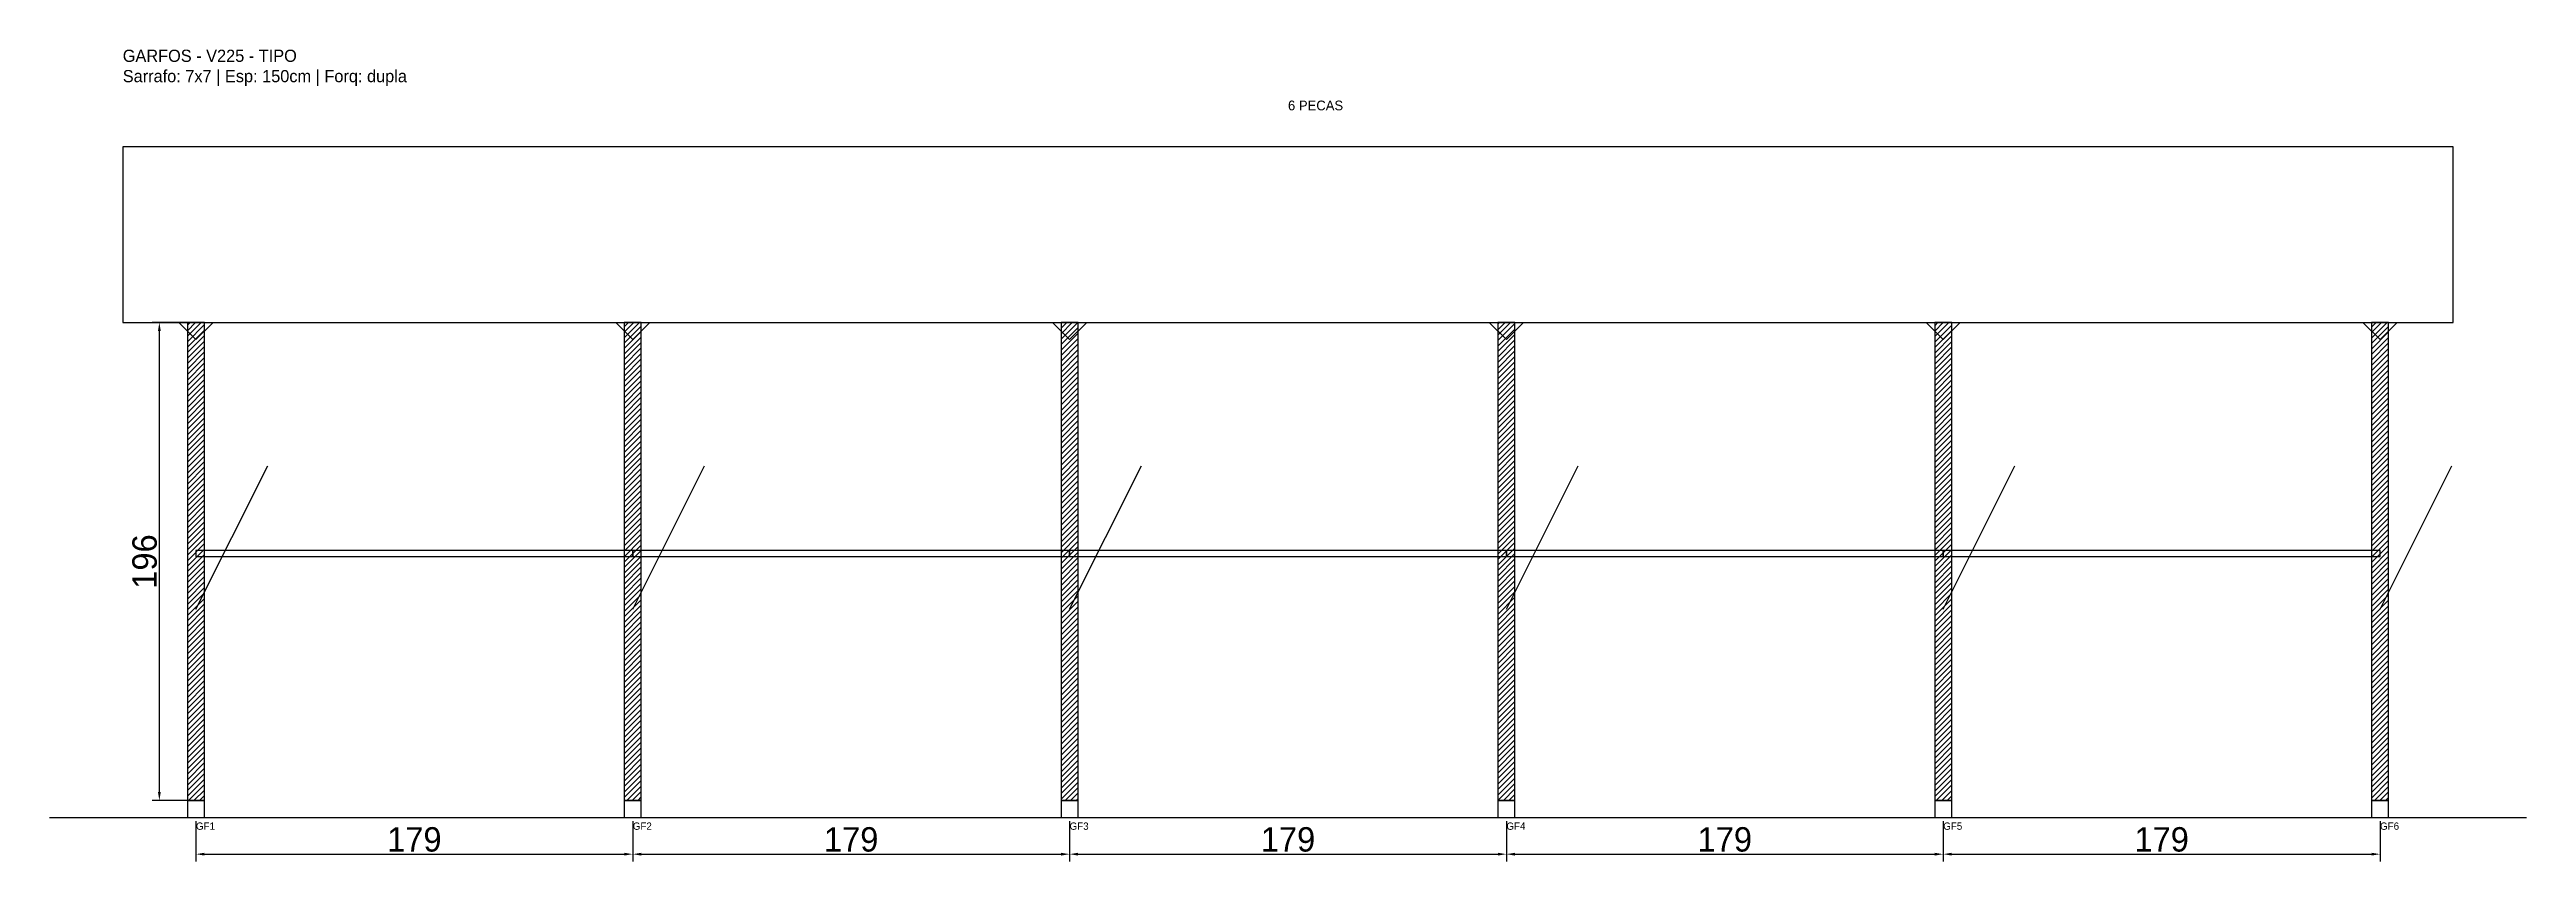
# Model space of a CAD drawing. Header units: metres. Extents: x -30 to 985, y -25 to 308.
import ezdxf

# ---------------------------------------------------------------- set-up
doc = ezdxf.new("R2010")
doc.units = ezdxf.units.M
for name, color, linetype in [('BARRA_ANCORAGEM', 1, 'Continuous'), ('COTA', 241, 'Continuous'), ('GARFOS OK', 3, 'Continuous'), ('NOME DA VIGA', 6, 'Continuous'), ('SARR_7x7', 40, 'Continuous'), ('TIRAS REESCORAMENTO', 252, 'Continuous'), ('VIGAS', 3, 'Continuous')]:
    doc.layers.add(name, color=color, linetype=linetype)
doc.dimstyles.new('EZ DXF', dxfattribs={"dimtxt": 10, "dimasz": 3.5, "dimexe": 3, "dimexo": 1.5, "dimgap": 1, "dimtad": 1, "dimdec": 1, "dimdsep": 46, "dimcen": 2.5, "dimazin": 3, "dimtfac": 1, "dimtmove": 0, "dimatfit": 3})

msp = doc.modelspace()

# ---------------------------------------------------------------- hatches: boundary and pattern name
at = {"layer": 'COTA'}
h = msp.add_hatch(dxfattribs=at)
h.set_pattern_fill('ANSI31', scale=0.5)
h.paths.add_polyline_path([(26.5, 0), (33.5, 0), (33.5, 196), (26.5, 196)])
h = msp.add_hatch(dxfattribs=at)
h.set_pattern_fill('ANSI31', scale=0.5)
h.paths.add_polyline_path([(205.5, 0), (212.5, 0), (212.5, 196), (205.5, 196)])
h = msp.add_hatch(dxfattribs=at)
h.set_pattern_fill('ANSI31', scale=0.5)
h.paths.add_polyline_path([(384.5, 0), (391.5, 0), (391.5, 196), (384.5, 196)])
h = msp.add_hatch(dxfattribs=at)
h.set_pattern_fill('ANSI31', scale=0.5)
h.paths.add_polyline_path([(563.5, 0), (570.5, 0), (570.5, 196), (563.5, 196)])
h = msp.add_hatch(dxfattribs=at)
h.set_pattern_fill('ANSI31', scale=0.5)
h.paths.add_polyline_path([(742.5, 0), (749.5, 0), (749.5, 196), (742.5, 196)])
h = msp.add_hatch(dxfattribs=at)
h.set_pattern_fill('ANSI31', scale=0.5)
h.paths.add_polyline_path([(921.5, 0), (928.5, 0), (928.5, 196), (921.5, 196)])

# ---------------------------------------------------------------- linework, layer by layer
at = {"layer": 'BARRA_ANCORAGEM'}
for p, q in [((30, 78.4), (59.4, 137.2)), ((209, 78.4), (238.4, 137.2)), ((388, 78.4), (417.4, 137.2)), ((567, 78.4), (596.4, 137.2)), ((746, 78.4), (775.4, 137.2)), ((925, 78.4), (954.4, 137.2))]:
    msp.add_line(p, q, dxfattribs=at)
at = {"layer": 'GARFOS OK'}
for p, q in [((30, 189), (23, 196)), ((23, 196), (37, 196)), ((30, 189), (37, 196)), ((209, 189), (202, 196)), ((202, 196), (216, 196)), ((209, 189), (216, 196)), ((388, 189), (381, 196)), ((381, 196), (395, 196)), ((388, 189), (395, 196)), ((567, 189), (560, 196)), ((560, 196), (574, 196)), ((567, 189), (574, 196)), ((746, 189), (739, 196)), ((739, 196), (753, 196)), ((746, 189), (753, 196)), ((925, 189), (918, 196)), ((918, 196), (932, 196)), ((925, 189), (932, 196))]:
    msp.add_line(p, q, dxfattribs=at)
at = {"layer": 'GARFOS OK', "linetype": 'CONTINUOUS'}
msp.add_line((-30, -7), (985, -7), dxfattribs=at)
at = {"layer": 'GARFOS OK'}
for points in [[(26.5, 0), (33.5, 0), (33.5, 196), (26.5, 196), (26.5, 0)], [(205.5, 0), (212.5, 0), (212.5, 196), (205.5, 196), (205.5, 0)], [(384.5, 0), (391.5, 0), (391.5, 196), (384.5, 196), (384.5, 0)], [(563.5, 0), (570.5, 0), (570.5, 196), (563.5, 196), (563.5, 0)], [(742.5, 0), (749.5, 0), (749.5, 196), (742.5, 196), (742.5, 0)], [(921.5, 0), (928.5, 0), (928.5, 196), (921.5, 196), (921.5, 0)]]:
    msp.add_lwpolyline(points, dxfattribs=at)
at = {"layer": 'SARR_7x7'}
for points in [[(26.5, -7), (33.5, -7), (33.5, 0), (26.5, 0), (26.5, -7)], [(205.5, -7), (212.5, -7), (212.5, 0), (205.5, 0), (205.5, -7)], [(384.5, -7), (391.5, -7), (391.5, 0), (384.5, 0), (384.5, -7)], [(563.5, -7), (570.5, -7), (570.5, 0), (563.5, 0), (563.5, -7)], [(742.5, -7), (749.5, -7), (749.5, 0), (742.5, 0), (742.5, -7)], [(921.5, -7), (928.5, -7), (928.5, 0), (921.5, 0), (921.5, -7)]]:
    msp.add_lwpolyline(points, dxfattribs=at)
at = {"layer": 'TIRAS REESCORAMENTO'}
for points in [[(30, 100), (209, 100), (209, 102.5), (30, 102.5), (30, 100)], [(209, 100), (388, 100), (388, 102.5), (209, 102.5), (209, 100)], [(388, 100), (567, 100), (567, 102.5), (388, 102.5), (388, 100)], [(567, 100), (746, 100), (746, 102.5), (567, 102.5), (567, 100)], [(746, 100), (925, 100), (925, 102.5), (746, 102.5), (746, 100)]]:
    msp.add_lwpolyline(points, dxfattribs=at)
at = {"layer": 'VIGAS'}
msp.add_lwpolyline([(0, 196), (955, 196), (955, 268), (0, 268), (0, 196)], dxfattribs=at)

# ---------------------------------------------------------------- texts
at = {"layer": 'NOME DA VIGA'}
for s, height, p in [('6 PECAS', 4, (477.5, 283)), ('GF1', 3, (30, -12)), ('GF2', 3, (209, -12)), ('GF3', 3, (388, -12)), ('GF4', 3, (567, -12)), ('GF5', 3, (746, -12)), ('GF6', 3, (925, -12))]:
    msp.add_text(s, height=height, dxfattribs=at).set_placement(p)
at = {"layer": 'NOME DA VIGA', "insert": (0, 293), "char_height": 5, "attachment_point": 7}
msp.add_mtext('GARFOS - V225 - TIPO\\PSarrafo: 7x7 | Esp: 150cm | Forq: dupla', dxfattribs=at)

# ---------------------------------------------------------------- dimensions: what is measured, and where the dimension line sits
at = {"layer": 'COTA'}
msp.add_linear_dim(base=(15, 0), p1=(30, 0), p2=(30, 196), angle=90, dimstyle='EZ DXF', dxfattribs=at).render()
for base, p1, p2 in [((30, -22), (30, -7), (209, -7)), ((209, -22), (209, -7), (388, -7)), ((388, -22), (388, -7), (567, -7)), ((567, -22), (567, -7), (746, -7)), ((746, -22), (746, -7), (925, -7))]:
    msp.add_linear_dim(base=base, p1=p1, p2=p2, dimstyle='EZ DXF', dxfattribs=at).render()

doc.saveas('drawing.dxf')
